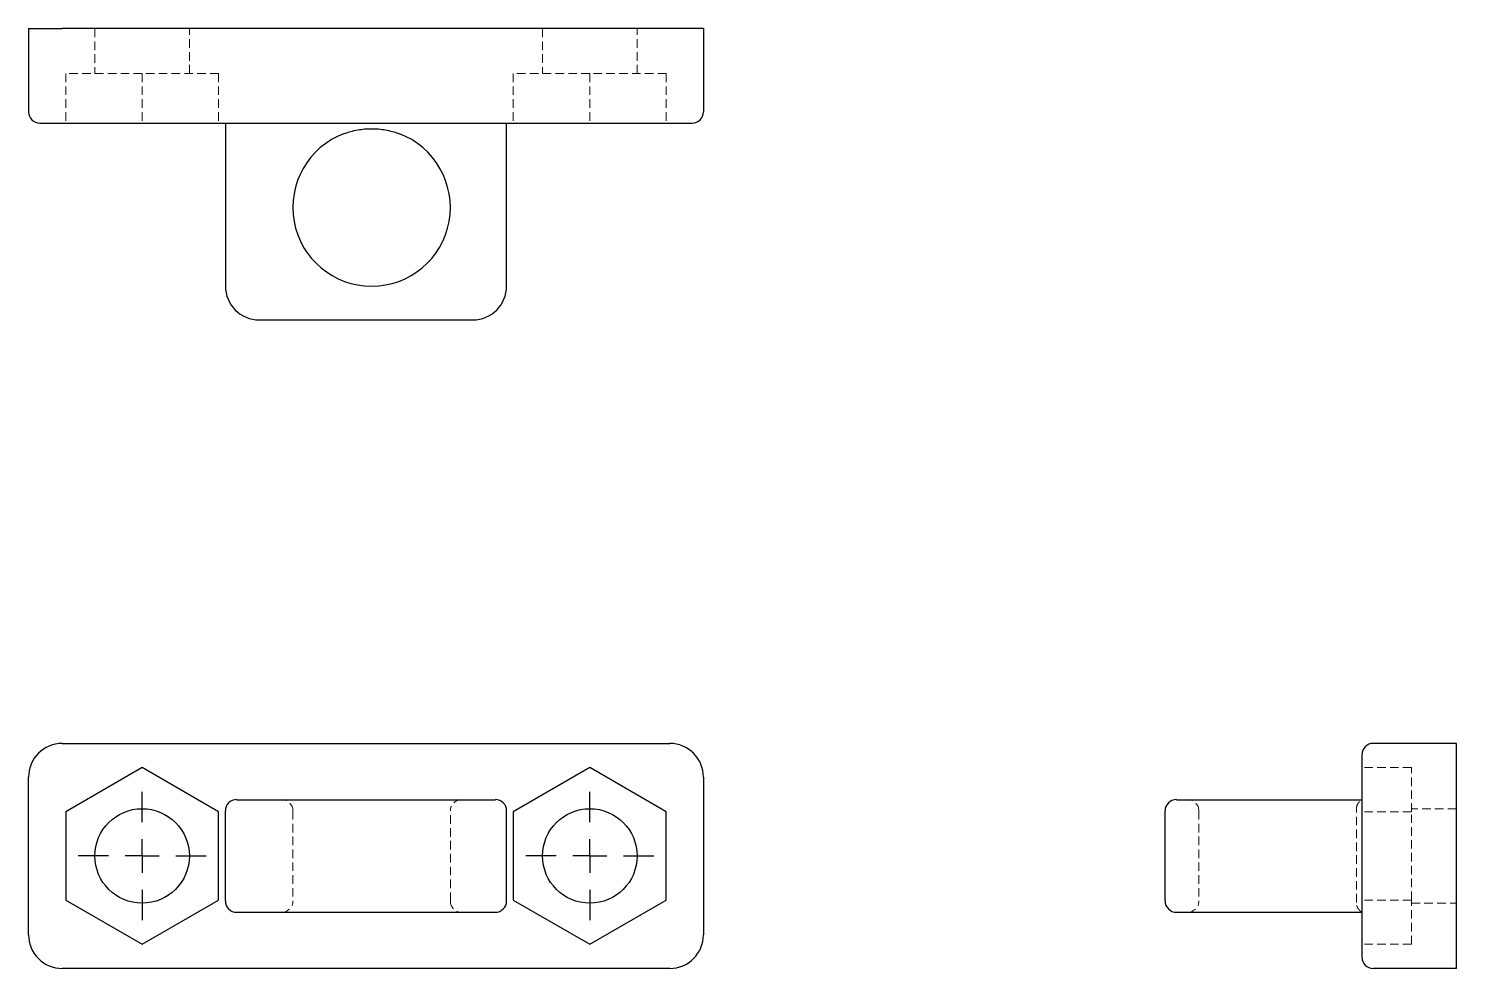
# Model space of a CAD drawing. Header units: millimetres. Extents: x 33 to 245, y 40 to 180.
import ezdxf

# ---------------------------------------------------------------- set-up
doc = ezdxf.new("R2010")
doc.units = ezdxf.units.MM
doc.linetypes.add('HIDDEN', pattern=[1.905, 1.27, -0.635])
doc.layers.add('10', color=7, linetype='Continuous')

# ---------------------------------------------------------------- blocks, each defined once
blk = doc.blocks.new('SW_CENTERMARKSYMBOL_0')
at = {"layer": '10', "color": 0}
for p, q in [((0, 5), (0, 9.5)), ((0, 0), (0, 2.5)), ((-5, 0), (-9.5, 0)), ((0, 0), (-2.5, 0)), ((0, 0), (0, -2.5)), ((0, 0), (2.5, 0)), ((5, 0), (9.5, 0)), ((0, -5), (0, -9.5))]:
    blk.add_line(p, q, dxfattribs=at)
blk = doc.blocks.new('SW_CENTERMARKSYMBOL_1')
at = {"layer": '10', "color": 0}
for p, q in [((0, 5), (0, 9.5)), ((0, 0), (0, 2.5)), ((-5, 0), (-9.5, 0)), ((0, 0), (-2.5, 0)), ((0, 0), (0, -2.5)), ((0, 0), (2.5, 0)), ((5, 0), (9.5, 0)), ((0, -5), (0, -9.5))]:
    blk.add_line(p, q, dxfattribs=at)

msp = doc.modelspace()

# ---------------------------------------------------------------- linework, layer by layer
at = {"color": 7, "linetype": 'Continuous', "lineweight": 25}
for p, q in [((33, 179.58), (33, 167.25)), ((33, 179.58), (38, 179.58)), ((128, 179.58), (38, 179.58)), ((133, 179.58), (128, 179.58)), ((133, 179.58), (133, 167.25)), ((34.67, 165.58), (38, 165.58)), ((38, 165.58), (128, 165.58)), ((62.17, 165.58), (62.17, 141.42)), ((103.83, 141.42), (103.83, 165.58)), ((128, 165.58), (131.33, 165.58)), ((67.17, 136.42), (98.83, 136.42)), ((38, 73.67), (128, 73.67)), ((230.58, 72), (230.58, 68.67)), ((244.58, 73.67), (232.25, 73.67)), ((244.58, 68.67), (244.58, 73.67)), ((49.83, 70.09), (38.5, 63.54)), ((61.17, 63.54), (49.83, 70.09)), ((116.17, 70.09), (104.83, 63.54)), ((127.5, 63.54), (116.17, 70.09)), ((33, 45.33), (33, 68.67)), ((133, 68.67), (133, 45.33)), ((230.58, 68.67), (230.58, 45.33)), ((244.58, 45.33), (244.58, 68.67)), ((38.5, 63.54), (38.5, 50.46)), ((61.17, 50.46), (61.17, 63.54)), ((62.17, 50.33), (62.17, 63.67)), ((63.83, 65.33), (67.17, 65.33)), ((67.17, 65.33), (98.83, 65.33)), ((98.83, 65.33), (102.17, 65.33)), ((103.83, 50.33), (103.83, 63.67)), ((104.83, 63.54), (104.83, 50.46)), ((127.5, 50.46), (127.5, 63.54)), ((201.42, 50.33), (201.42, 63.67)), ((203.08, 65.33), (206.42, 65.33)), ((206.42, 65.33), (230.58, 65.33)), ((38.5, 50.46), (49.83, 43.91)), ((49.83, 43.91), (61.17, 50.46)), ((63.83, 48.67), (67.17, 48.67)), ((67.17, 48.67), (98.83, 48.67)), ((98.83, 48.67), (102.17, 48.67)), ((104.83, 50.46), (116.17, 43.91)), ((116.17, 43.91), (127.5, 50.46)), ((203.08, 48.67), (206.42, 48.67)), ((206.42, 48.67), (230.58, 48.67)), ((230.58, 45.33), (230.58, 42)), ((244.58, 40.33), (244.58, 45.33)), ((128, 40.33), (38, 40.33)), ((244.58, 40.33), (232.25, 40.33))]:
    msp.add_line(p, q, dxfattribs=at)
at = {"color": 7, "linetype": 'HIDDEN', "lineweight": 18}
for p, q in [((42.83, 179.58), (42.83, 172.92)), ((56.83, 172.92), (56.83, 179.58)), ((109.17, 179.58), (109.17, 172.92)), ((123.17, 172.92), (123.17, 179.58)), ((49.83, 172.92), (38.5, 172.92)), ((38.5, 172.92), (38.5, 165.58)), ((61.17, 172.92), (49.83, 172.92)), ((49.83, 172.92), (49.83, 165.58)), ((61.17, 172.92), (61.17, 165.58)), ((116.17, 172.92), (104.83, 172.92)), ((104.83, 172.92), (104.83, 165.58)), ((127.5, 172.92), (116.17, 172.92)), ((116.17, 172.92), (116.17, 165.58)), ((127.5, 172.92), (127.5, 165.58)), ((237.92, 70.09), (230.58, 70.09)), ((237.92, 63.54), (237.92, 70.09)), ((72.17, 63.67), (72.17, 50.33)), ((95.5, 50.33), (95.5, 63.67)), ((206.42, 63.67), (206.42, 50.33)), ((229.75, 50.11), (229.75, 63.89)), ((237.92, 63.54), (230.58, 63.54)), ((244.58, 64), (237.92, 64)), ((237.92, 50.46), (237.92, 63.54)), ((237.92, 50.46), (230.58, 50.46)), ((237.92, 43.91), (237.92, 50.46)), ((237.92, 50), (244.58, 50)), ((237.92, 43.91), (230.58, 43.91))]:
    msp.add_line(p, q, dxfattribs=at)
at = {"color": 7, "linetype": 'Continuous', "lineweight": 25}
for centre in [(49.83, 57), (116.17, 57)]:
    msp.add_circle(centre, 7, dxfattribs=at)
for centre, radius, start, end in [((34.67, 167.25), 1.67, 180, 270), ((131.33, 167.25), 1.67, 270, 0), ((83.83, 153.08), 11.67, 110.3641, 69.6359), ((67.17, 141.42), 5, 180, 270), ((98.83, 141.42), 5, 270, 0), ((38, 68.67), 5, 90, 180), ((128, 68.67), 5, 0, 90), ((232.25, 72), 1.67, 90, 180), ((63.83, 63.67), 1.67, 90, 180), ((102.17, 63.67), 1.67, 0, 90), ((203.08, 63.67), 1.67, 90, 180), ((63.83, 50.33), 1.67, 180, 270), ((102.17, 50.33), 1.67, 270, 0), ((203.08, 50.33), 1.67, 180, 270), ((38, 45.33), 5, 180, 270), ((128, 45.33), 5, 270, 0), ((232.25, 42), 1.67, 180, 270)]:
    msp.add_arc(centre, radius, start, end, dxfattribs=at)
at = {"color": 7, "linetype": 'HIDDEN', "lineweight": 18}
for centre, start, end in [((70.5, 63.67), 0, 90), ((97.17, 63.67), 90, 180), ((204.75, 63.67), 0, 90), ((70.5, 50.33), 270, 0), ((97.17, 50.33), 180, 270), ((204.75, 50.33), 270, 0)]:
    msp.add_arc(centre, 1.67, start, end, dxfattribs=at)
at = {"color": 7, "linetype": 'Continuous', "lineweight": 25}
msp.add_open_spline([(79.77, 164.02), (80.1, 164.14), (80.43, 164.25), (81.09, 164.43), (81.43, 164.51), (82.45, 164.69), (83.14, 164.75), (84.52, 164.75), (85.22, 164.69), (86.24, 164.51), (86.57, 164.43), (87.24, 164.25), (87.57, 164.14), (87.89, 164.02)], degree=3, knots=[0, 0, 0, 0, 0.125, 0.125, 0.25, 0.25, 0.5, 0.5, 0.75, 0.75, 0.875, 0.875, 1, 1, 1, 1], dxfattribs=at)
at = {"color": 7, "linetype": 'HIDDEN', "lineweight": 18}
for points, knots in [([(229.75, 63.89), (229.76, 64.03), (229.78, 64.32), (229.96, 64.73), (230.22, 65.09), (230.46, 65.25), (230.58, 65.33)], [0, 0, 0, 0, 0.245666, 0.5, 0.754333, 1, 1, 1, 1]), ([(230.58, 48.67), (230.46, 48.75), (230.22, 48.91), (229.96, 49.27), (229.78, 49.68), (229.76, 49.97), (229.75, 50.11)], [0, 0, 0, 0, 0.2456667, 0.5000005, 0.754334, 1, 1, 1, 1])]:
    msp.add_open_spline(points, degree=3, knots=knots, dxfattribs=at)

# ---------------------------------------------------------------- block references
at = {"layer": '10'}
for name, p in [('SW_CENTERMARKSYMBOL_1', (49.83, 57)), ('SW_CENTERMARKSYMBOL_0', (116.17, 57))]:
    msp.add_blockref(name, p, dxfattribs=at)

doc.saveas('drawing.dxf')
